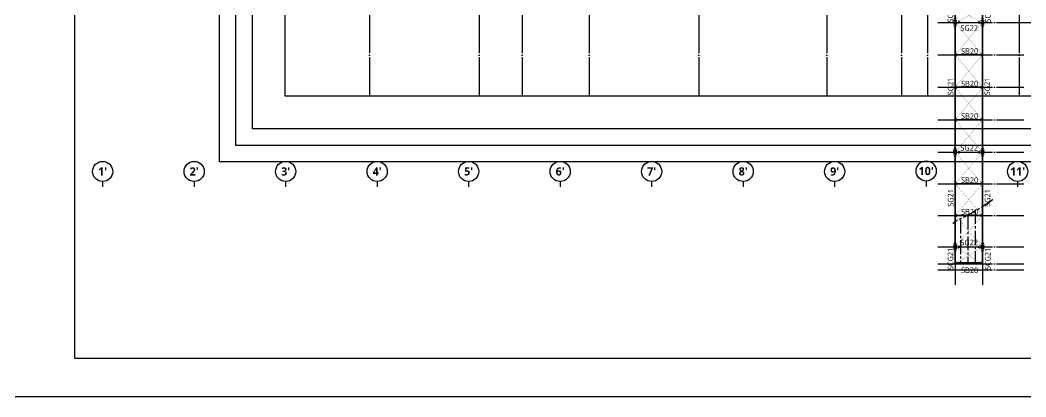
# Model space of a CAD drawing. Header units: millimetres. Extents: x -734060 to 504600, y -7739 to 118800.
# Drawn here: x 339718 to 449637, y 0 to 41199 of the extents above; entities that cross this region are included whole.
import ezdxf
from ezdxf.enums import TextEntityAlignment as Align

# ---------------------------------------------------------------- set-up
doc = ezdxf.new("R2010")
doc.units = ezdxf.units.MM
doc.header["$LTSCALE"] = 200
for name, pattern in [('CEN-GAUN', [32.2, 30, -1, 0.2, -1]), ('CENTER2', [1.125, 0.75, -0.125, 0.125, -0.125]), ('HIDDEN', [0.375, 0.25, -0.125]), ('PHANTOM2', [1.25, 0.625, -0.125, 0.125, -0.125, 0.125, -0.125])]:
    doc.linetypes.add(name, pattern=pattern)
doc.layers.get('DEFPOINTS').update_dxf_attribs({"color": 137})
doc.layers.add('0기존동 축열', color=137, linetype='Continuous', plot=False)
for name, color, linetype in [('CEN', 1, 'CEN-GAUN'), ('ETC', 8, 'Continuous'), ('S-STG', 4, 'Continuous'), ('WALL-D', 3, 'Continuous'), ('Z-PURLIN', 5, 'Continuous'), ('Z-STL-BEAM', 6, 'Continuous'), ('Z-하부구조체', 6, 'HIDDEN')]:
    doc.layers.add(name, color=color, linetype=linetype)
doc.styles.add('ROMANS', font='malgun.ttf')
doc.styles.add('스타일2', font='malgunbd.ttf')
doc.styles.add('휘츠', font='malgun.ttf')
doc.dimstyles.new('STL-MOM-150', dxfattribs={"dimscale": 150, "dimtxt": 3, "dimasz": 1, "dimexe": 1.25, "dimexo": 0.625, "dimgap": 1.5, "dimtad": 1, "dimtxsty": 'ROMANS', "dimblk": 'DOT_MOM', "dimcen": 0, "dimse1": 1, "dimse2": 1, "dimclrt": 2, "dimadec": 0, "dimazin": 0, "dimtfac": 1, "dimtmove": 2, "dimatfit": 3, "dimfxl": 1.25, "dimarcsym": 0})

# ---------------------------------------------------------------- blocks, each defined once
blk = doc.blocks.new('DOT_MOM')
at = {"color": 0}
blk.add_lwpolyline([(-3.5, 0, 0, 2.5, 0), (-1, 0, 2.5, 2.5, 0)], format="xyseb", dxfattribs=at)
blk = doc.blocks.new('*D828')
at = {"layer": 'DEFPOINTS', "color": 0, "transparency": 16777216}
for p in [(442097, 40950), (444721, 40950), (444721, 40950)]:
    blk.add_point(p, dxfattribs=at)
at = {"layer": 'S-STG', "lineweight": -2, "transparency": 16777216}
blk.add_line((442247, 40950), (444571, 40950), dxfattribs=at)
at = {"layer": 'S-STG', "lineweight": -2, "transparency": 16777216, "xscale": 150, "yscale": 150, "zscale": 150, "rotation": 180}
blk.add_blockref('DOT_MOM', (442097, 40950), dxfattribs=at)
at = {"layer": 'S-STG', "lineweight": -2, "transparency": 16777216, "xscale": 150, "yscale": 150, "zscale": 150}
blk.add_blockref('DOT_MOM', (444721, 40950), dxfattribs=at)
at = {"layer": 'S-STG', "color": 4, "transparency": 16777216, "insert": (443442, 40330), "char_height": 875, "attachment_point": 5, "style": '휘츠'}
blk.add_mtext('{\\H0.7x;SG22}', dxfattribs=at)
blk = doc.blocks.new('*D830')
at = {"layer": 'DEFPOINTS', "color": 0, "transparency": 16777216}
for p in [(441900, 40775), (441900, 40775), (441900, 26925)]:
    blk.add_point(p, dxfattribs=at)
at = {"layer": 'S-STG', "lineweight": -2, "transparency": 16777216}
blk.add_line((441900, 27075), (441900, 40625), dxfattribs=at)
at = {"layer": 'S-STG', "lineweight": -2, "transparency": 16777216, "xscale": 150, "yscale": 150, "zscale": 150}
for p, rotation in [((441900, 40775), 90), ((441900, 26925), 270)]:
    blk.add_blockref('DOT_MOM', p, dxfattribs=dict(at, rotation=rotation))
at = {"layer": 'S-STG', "color": 4, "transparency": 16777216, "insert": (441418, 33946), "char_height": 875, "attachment_point": 5, "rotation": 90, "style": '휘츠'}
blk.add_mtext('{\\H0.7x;SG21}', dxfattribs=at)
blk = doc.blocks.new('*D832')
at = {"layer": 'DEFPOINTS', "color": 0, "transparency": 16777216}
for p in [(441900, 26575), (441900, 26575), (441900, 16575)]:
    blk.add_point(p, dxfattribs=at)
at = {"layer": 'S-STG', "lineweight": -2, "transparency": 16777216}
blk.add_line((441900, 16725), (441900, 26425), dxfattribs=at)
at = {"layer": 'S-STG', "lineweight": -2, "transparency": 16777216, "xscale": 150, "yscale": 150, "zscale": 150}
for p, rotation in [((441900, 26575), 90), ((441900, 16575), 270)]:
    blk.add_blockref('DOT_MOM', p, dxfattribs=dict(at, rotation=rotation))
at = {"layer": 'S-STG', "color": 4, "transparency": 16777216, "insert": (441418, 21758), "char_height": 875, "attachment_point": 5, "rotation": 90, "style": '휘츠'}
blk.add_mtext('{\\H0.7x;SG21}', dxfattribs=at)
blk = doc.blocks.new('*D834')
at = {"layer": 'DEFPOINTS', "color": 0, "transparency": 16777216}
for p in [(441900, 42400), (441900, 42400), (441900, 41125)]:
    blk.add_point(p, dxfattribs=at)
at = {"layer": 'S-STG', "lineweight": -2, "transparency": 16777216}
blk.add_line((441900, 41275), (441900, 42400), dxfattribs=at)
at = {"layer": 'S-STG', "lineweight": -2, "transparency": 16777216, "xscale": 150, "yscale": 150, "zscale": 150, "rotation": 270}
blk.add_blockref('DOT_MOM', (441900, 41125), dxfattribs=at)
at = {"layer": 'S-STG', "color": 4, "transparency": 16777216, "insert": (441393, 42150), "char_height": 875, "attachment_point": 5, "rotation": 90, "style": '휘츠'}
blk.add_mtext('{\\H0.7x;SCG21}', dxfattribs=at)
blk = doc.blocks.new('_None')
blk = doc.blocks.new('*D836')
at = {"layer": 'DEFPOINTS', "color": 0, "transparency": 16777216}
for p in [(442097, 26750), (444721, 26750), (444721, 26750)]:
    blk.add_point(p, dxfattribs=at)
at = {"layer": 'S-STG', "lineweight": -2, "transparency": 16777216}
blk.add_line((442247, 26750), (444571, 26750), dxfattribs=at)
at = {"layer": 'S-STG', "lineweight": -2, "transparency": 16777216, "xscale": 150, "yscale": 150, "zscale": 150, "rotation": 180}
blk.add_blockref('DOT_MOM', (442097, 26750), dxfattribs=at)
at = {"layer": 'S-STG', "lineweight": -2, "transparency": 16777216, "xscale": 150, "yscale": 150, "zscale": 150}
blk.add_blockref('DOT_MOM', (444721, 26750), dxfattribs=at)
at = {"layer": 'S-STG', "color": 4, "transparency": 16777216, "insert": (443442, 27230), "char_height": 875, "attachment_point": 5, "style": '휘츠'}
blk.add_mtext('{\\H0.7x;SG22}', dxfattribs=at)
blk = doc.blocks.new('*D838')
at = {"layer": 'DEFPOINTS', "color": 0, "transparency": 16777216}
for p in [(442097, 16400), (444721, 16400), (444721, 16400)]:
    blk.add_point(p, dxfattribs=at)
at = {"layer": 'S-STG', "lineweight": -2, "transparency": 16777216}
blk.add_line((442247, 16400), (444571, 16400), dxfattribs=at)
at = {"layer": 'S-STG', "lineweight": -2, "transparency": 16777216, "xscale": 150, "yscale": 150, "zscale": 150, "rotation": 180}
blk.add_blockref('DOT_MOM', (442097, 16400), dxfattribs=at)
at = {"layer": 'S-STG', "lineweight": -2, "transparency": 16777216, "xscale": 150, "yscale": 150, "zscale": 150}
blk.add_blockref('DOT_MOM', (444721, 16400), dxfattribs=at)
at = {"layer": 'S-STG', "color": 4, "transparency": 16777216, "insert": (443442, 16880), "char_height": 875, "attachment_point": 5, "style": '휘츠'}
blk.add_mtext('{\\H0.7x;SG22}', dxfattribs=at)
blk = doc.blocks.new('*D840')
at = {"layer": 'DEFPOINTS', "color": 0, "transparency": 16777216}
for p in [(441900, 16225), (441900, 16225), (441900, 14550)]:
    blk.add_point(p, dxfattribs=at)
at = {"layer": 'S-STG', "lineweight": -2, "transparency": 16777216}
blk.add_line((441900, 14550), (441900, 16075), dxfattribs=at)
at = {"layer": 'S-STG', "lineweight": -2, "transparency": 16777216, "xscale": 150, "yscale": 150, "zscale": 150, "rotation": 90}
blk.add_blockref('DOT_MOM', (441900, 16225), dxfattribs=at)
at = {"layer": 'S-STG', "color": 4, "transparency": 16777216, "insert": (441409, 15088), "char_height": 875, "attachment_point": 5, "rotation": 90, "style": '휘츠'}
blk.add_mtext('{\\H0.7x;SCG21}', dxfattribs=at)
blk = doc.blocks.new('*D842')
at = {"layer": 'DEFPOINTS', "color": 0, "transparency": 16777216}
for p in [(444900, 40775), (444900, 40775), (444900, 26925)]:
    blk.add_point(p, dxfattribs=at)
at = {"layer": 'S-STG', "lineweight": -2, "transparency": 16777216}
blk.add_line((444900, 27075), (444900, 40625), dxfattribs=at)
at = {"layer": 'S-STG', "lineweight": -2, "transparency": 16777216, "xscale": 150, "yscale": 150, "zscale": 150}
for p, rotation in [((444900, 40775), 90), ((444900, 26925), 270)]:
    blk.add_blockref('DOT_MOM', p, dxfattribs=dict(at, rotation=rotation))
at = {"layer": 'S-STG', "color": 4, "transparency": 16777216, "insert": (445425, 33946), "char_height": 875, "attachment_point": 5, "rotation": 90, "style": '휘츠'}
blk.add_mtext('{\\H0.7x;SG21}', dxfattribs=at)
blk = doc.blocks.new('*D844')
at = {"layer": 'DEFPOINTS', "color": 0, "transparency": 16777216}
for p in [(444900, 26575), (444900, 26575), (444900, 16575)]:
    blk.add_point(p, dxfattribs=at)
at = {"layer": 'S-STG', "lineweight": -2, "transparency": 16777216}
blk.add_line((444900, 16725), (444900, 26425), dxfattribs=at)
at = {"layer": 'S-STG', "lineweight": -2, "transparency": 16777216, "xscale": 150, "yscale": 150, "zscale": 150}
for p, rotation in [((444900, 26575), 90), ((444900, 16575), 270)]:
    blk.add_blockref('DOT_MOM', p, dxfattribs=dict(at, rotation=rotation))
at = {"layer": 'S-STG', "color": 4, "transparency": 16777216, "insert": (445441, 21758), "char_height": 875, "attachment_point": 5, "rotation": 90, "style": '휘츠'}
blk.add_mtext('{\\H0.7x;SG21}', dxfattribs=at)
blk = doc.blocks.new('*D846')
at = {"layer": 'DEFPOINTS', "color": 0, "transparency": 16777216}
for p in [(444900, 42400), (444900, 42400), (444900, 41125)]:
    blk.add_point(p, dxfattribs=at)
at = {"layer": 'S-STG', "lineweight": -2, "transparency": 16777216}
blk.add_line((444900, 41275), (444900, 42400), dxfattribs=at)
at = {"layer": 'S-STG', "lineweight": -2, "transparency": 16777216, "xscale": 150, "yscale": 150, "zscale": 150, "rotation": 270}
blk.add_blockref('DOT_MOM', (444900, 41125), dxfattribs=at)
at = {"layer": 'S-STG', "color": 4, "transparency": 16777216, "insert": (445476, 42150), "char_height": 875, "attachment_point": 5, "rotation": 90, "style": '휘츠'}
blk.add_mtext('{\\H0.7x;SCG21}', dxfattribs=at)
blk = doc.blocks.new('*D848')
at = {"layer": 'DEFPOINTS', "color": 0, "transparency": 16777216}
for p in [(444900, 16225), (444900, 16225), (444900, 14550)]:
    blk.add_point(p, dxfattribs=at)
at = {"layer": 'S-STG', "lineweight": -2, "transparency": 16777216}
blk.add_line((444900, 14550), (444900, 16075), dxfattribs=at)
at = {"layer": 'S-STG', "lineweight": -2, "transparency": 16777216, "xscale": 150, "yscale": 150, "zscale": 150, "rotation": 90}
blk.add_blockref('DOT_MOM', (444900, 16225), dxfattribs=at)
at = {"layer": 'S-STG', "color": 4, "transparency": 16777216, "insert": (445469, 15088), "char_height": 875, "attachment_point": 5, "rotation": 90, "style": '휘츠'}
blk.add_mtext('{\\H0.7x;SCG21}', dxfattribs=at)
blk = doc.blocks.new('DOT_PIN')
at = {"layer": 'Z-STL-BEAM', "ltscale": 0.4, "const_width": 0.4}
blk.add_lwpolyline([(-1.2, 1.2), (-1.2, -1.2)], dxfattribs=at)
blk = doc.blocks.new('*D852')
at = {"layer": 'DEFPOINTS', "color": 0, "ltscale": 0.4, "transparency": 16777216}
for p in [(441900, 14650), (441900, 14650), (444900, 14650)]:
    blk.add_point(p, dxfattribs=at)
at = {"layer": 'Z-STL-BEAM', "lineweight": -2, "ltscale": 0.4, "transparency": 16777216}
blk.add_line((444750, 14650), (442050, 14650), dxfattribs=at)
at = {"layer": 'Z-STL-BEAM', "lineweight": -2, "ltscale": 0.4, "transparency": 16777216, "xscale": 150, "yscale": 150, "zscale": 150, "rotation": 180}
blk.add_blockref('DOT_PIN', (441900, 14650), dxfattribs=at)
at = {"layer": 'Z-STL-BEAM', "lineweight": -2, "ltscale": 0.4, "transparency": 16777216, "xscale": 150, "yscale": 150, "zscale": 150}
blk.add_blockref('DOT_PIN', (444900, 14650), dxfattribs=at)
at = {"layer": 'Z-STL-BEAM', "color": 2, "ltscale": 0.4, "transparency": 16777216, "insert": (443490, 13840), "char_height": 875, "attachment_point": 5, "style": '휘츠'}
blk.add_mtext('{\\H0.7x;SB20}', dxfattribs=at)
blk = doc.blocks.new('*D854')
at = {"layer": 'DEFPOINTS', "color": 0, "ltscale": 0.4, "transparency": 16777216}
for p in [(441900, 37400), (441900, 37400), (444900, 37400)]:
    blk.add_point(p, dxfattribs=at)
at = {"layer": 'Z-STL-BEAM', "lineweight": -2, "ltscale": 0.4, "transparency": 16777216}
blk.add_line((444750, 37400), (442050, 37400), dxfattribs=at)
at = {"layer": 'Z-STL-BEAM', "lineweight": -2, "ltscale": 0.4, "transparency": 16777216, "xscale": 150, "yscale": 150, "zscale": 150, "rotation": 180}
blk.add_blockref('DOT_PIN', (441900, 37400), dxfattribs=at)
at = {"layer": 'Z-STL-BEAM', "lineweight": -2, "ltscale": 0.4, "transparency": 16777216, "xscale": 150, "yscale": 150, "zscale": 150}
blk.add_blockref('DOT_PIN', (444900, 37400), dxfattribs=at)
at = {"layer": 'Z-STL-BEAM', "color": 2, "ltscale": 0.4, "transparency": 16777216, "insert": (443490, 37796), "char_height": 875, "attachment_point": 5, "style": '휘츠'}
blk.add_mtext('{\\H0.7x;SB20}', dxfattribs=at)
blk = doc.blocks.new('*D856')
at = {"layer": 'DEFPOINTS', "color": 0, "ltscale": 0.4, "transparency": 16777216}
for p in [(441900, 33850), (441900, 33850), (444900, 33850)]:
    blk.add_point(p, dxfattribs=at)
at = {"layer": 'Z-STL-BEAM', "lineweight": -2, "ltscale": 0.4, "transparency": 16777216}
blk.add_line((444750, 33850), (442050, 33850), dxfattribs=at)
at = {"layer": 'Z-STL-BEAM', "lineweight": -2, "ltscale": 0.4, "transparency": 16777216, "xscale": 150, "yscale": 150, "zscale": 150, "rotation": 180}
blk.add_blockref('DOT_PIN', (441900, 33850), dxfattribs=at)
at = {"layer": 'Z-STL-BEAM', "lineweight": -2, "ltscale": 0.4, "transparency": 16777216, "xscale": 150, "yscale": 150, "zscale": 150}
blk.add_blockref('DOT_PIN', (444900, 33850), dxfattribs=at)
at = {"layer": 'Z-STL-BEAM', "color": 2, "ltscale": 0.4, "transparency": 16777216, "insert": (443490, 34246), "char_height": 875, "attachment_point": 5, "style": '휘츠'}
blk.add_mtext('{\\H0.7x;SB20}', dxfattribs=at)
blk = doc.blocks.new('*D858')
at = {"layer": 'DEFPOINTS', "color": 0, "ltscale": 0.4, "transparency": 16777216}
for p in [(441900, 30300), (441900, 30300), (444900, 30300)]:
    blk.add_point(p, dxfattribs=at)
at = {"layer": 'Z-STL-BEAM', "lineweight": -2, "ltscale": 0.4, "transparency": 16777216}
blk.add_line((444750, 30300), (442050, 30300), dxfattribs=at)
at = {"layer": 'Z-STL-BEAM', "lineweight": -2, "ltscale": 0.4, "transparency": 16777216, "xscale": 150, "yscale": 150, "zscale": 150, "rotation": 180}
blk.add_blockref('DOT_PIN', (441900, 30300), dxfattribs=at)
at = {"layer": 'Z-STL-BEAM', "lineweight": -2, "ltscale": 0.4, "transparency": 16777216, "xscale": 150, "yscale": 150, "zscale": 150}
blk.add_blockref('DOT_PIN', (444900, 30300), dxfattribs=at)
at = {"layer": 'Z-STL-BEAM', "color": 2, "ltscale": 0.4, "transparency": 16777216, "insert": (443490, 30696), "char_height": 875, "attachment_point": 5, "style": '휘츠'}
blk.add_mtext('{\\H0.7x;SB20}', dxfattribs=at)
blk = doc.blocks.new('*D860')
at = {"layer": 'DEFPOINTS', "color": 0, "ltscale": 0.4, "transparency": 16777216}
for p in [(441900, 23300), (441900, 23300), (444900, 23300)]:
    blk.add_point(p, dxfattribs=at)
at = {"layer": 'Z-STL-BEAM', "lineweight": -2, "ltscale": 0.4, "transparency": 16777216}
blk.add_line((444750, 23300), (442050, 23300), dxfattribs=at)
at = {"layer": 'Z-STL-BEAM', "lineweight": -2, "ltscale": 0.4, "transparency": 16777216, "xscale": 150, "yscale": 150, "zscale": 150, "rotation": 180}
blk.add_blockref('DOT_PIN', (441900, 23300), dxfattribs=at)
at = {"layer": 'Z-STL-BEAM', "lineweight": -2, "ltscale": 0.4, "transparency": 16777216, "xscale": 150, "yscale": 150, "zscale": 150}
blk.add_blockref('DOT_PIN', (444900, 23300), dxfattribs=at)
at = {"layer": 'Z-STL-BEAM', "color": 2, "ltscale": 0.4, "transparency": 16777216, "insert": (443490, 23696), "char_height": 875, "attachment_point": 5, "style": '휘츠'}
blk.add_mtext('{\\H0.7x;SB20}', dxfattribs=at)
blk = doc.blocks.new('*D862')
at = {"layer": 'DEFPOINTS', "color": 0, "ltscale": 0.4, "transparency": 16777216}
for p in [(441900, 19850), (441900, 19850), (444900, 19850)]:
    blk.add_point(p, dxfattribs=at)
at = {"layer": 'Z-STL-BEAM', "lineweight": -2, "ltscale": 0.4, "transparency": 16777216}
blk.add_line((444750, 19850), (442050, 19850), dxfattribs=at)
at = {"layer": 'Z-STL-BEAM', "lineweight": -2, "ltscale": 0.4, "transparency": 16777216, "xscale": 150, "yscale": 150, "zscale": 150, "rotation": 180}
blk.add_blockref('DOT_PIN', (441900, 19850), dxfattribs=at)
at = {"layer": 'Z-STL-BEAM', "lineweight": -2, "ltscale": 0.4, "transparency": 16777216, "xscale": 150, "yscale": 150, "zscale": 150}
blk.add_blockref('DOT_PIN', (444900, 19850), dxfattribs=at)
at = {"layer": 'Z-STL-BEAM', "color": 2, "ltscale": 0.4, "transparency": 16777216, "insert": (443490, 20246), "char_height": 875, "attachment_point": 5, "style": '휘츠'}
blk.add_mtext('{\\H0.7x;SB20}', dxfattribs=at)
blk = doc.blocks.new('DEF-AXIS')
blk.add_line((0, 600), (0, 0))
blk.add_circle((0, 1700), 1100)
at = {"style": '스타일2'}
blk.add_attdef('X', text='', height=900, dxfattribs=at).set_placement((0, 1700), align=Align.MIDDLE)
blk = doc.blocks.new('sheet-line')
at = {"layer": 'DEFPOINTS'}
blk.add_lwpolyline([(168200, -356400), (0, -356400), (0, -237600), (168200, -237600)], close=True, dxfattribs=at)

msp = doc.modelspace()

# ---------------------------------------------------------------- linework, layer by layer
at = {"layer": 'CEN'}
for p, q in [((377900, 95100), (377900, 32900)), ((389900, 95100), (389900, 32900)), ((394600, 95100), (394600, 32900)), ((401900, 95100), (401900, 32900)), ((413900, 95100), (413900, 32900)), ((427900, 95100), (427900, 32900)), ((436025, 95100), (436025, 32900)), ((438900, 95100), (438900, 32900)), ((448900, 95100), (448900, 32900)), ((441900, 43658.751), (441900, 12243.645)), ((441900, 43293.824), (441900, 13164.347)), ((444900, 43658.751), (444900, 12243.645)), ((444900, 43293.824), (444900, 13164.347)), ((439997.958, 40950), (453900, 40950)), ((439997.958, 37400), (449400, 37400)), ((439997.958, 33850), (449400, 33850)), ((439997.958, 30300), (449400, 30300)), ((439997.958, 26750), (449400, 26750)), ((439997.958, 23300), (449400, 23300)), ((439997.958, 19850), (449400, 19850)), ((439997.958, 16400), (449400, 16400)), ((439997.958, 14550), (449400, 14550)), ((439997.958, 13900), (449400, 13900))]:
    msp.add_line(p, q, dxfattribs=at)
at = {"layer": 'DEFPOINTS'}
for points in [[(345700, 114600), (483100, 114600), (483100, 4200), (345700, 4200)], [(461100, 25700), (361500, 25700), (361500, 102300), (461100, 102300)], [(459300, 27500), (363300, 27500), (363300, 100500), (459300, 100500)], [(457500, 29300), (365100, 29300), (365100, 98700), (457500, 98700)], [(453900, 32900), (368700, 32900), (368700, 95100), (453900, 95100)]]:
    msp.add_lwpolyline(points, close=True, dxfattribs=at)
at = {"layer": 'ETC', "color": 6, "linetype": 'PHANTOM2', "ltscale": 6, "const_width": 18}
for points in [[(441900, 40950), (444900, 42400)], [(444897.077, 40944.998), (441900, 42400)], [(441900, 40950), (444900, 37400), (441900, 33850), (444900, 30300), (441900, 26750)], [(444900, 40950), (441900, 37400), (444900, 33850), (441900, 30300), (444900, 26750)], [(441900, 26750), (444900, 23300), (441900, 19850), (444900, 16400)], [(444900, 26750), (441900, 23300), (444900, 19850), (441900, 16400)], [(441900, 14550), (444900, 16400)], [(444900, 14550), (441909.297, 16411.556)]]:
    msp.add_lwpolyline(points, dxfattribs=at)
at = {"layer": 'Z-PURLIN', "linetype": 'CENTER2', "ltscale": 10}
for p, q in [((443300, 19805.652), (443300, 14550)), ((444100, 20419.928), (444100, 14550)), ((444900, 20799.882), (444900, 14550)), ((442500, 19369.008), (442500, 14550))]:
    msp.add_line(p, q, dxfattribs=at)
msp.add_open_spline([(446026.081, 21562.715, 1063989.478), (443996.004, 20124.069, 1063989.478), (441552.578, 19118.187, 1063989.478), (441690.344, 18915.819, 1063989.478), (441663.028, 18945.894, 1063989.478)], degree=3, knots=[300.7770576679, 300.7770576679, 300.7770576679, 300.7770576679, 4735.1603010355, 10150.5397906544, 10150.5397906544, 10150.5397906544, 10150.5397906544], dxfattribs=at)
at = {"layer": 'Z-하부구조체', "ltscale": 3}
for points in [[(441725, 40775), (442075, 40775), (442075, 40794), (441925.25, 40794, -0.4142135624), (441906, 40813.25), (441906, 41086.75, -0.4142135624), (441925.25, 41106), (442075, 41106), (442075, 41125), (441725, 41125), (441725, 41106), (441874.75, 41106, -0.4142135624), (441894, 41086.75), (441894, 40813.25, -0.4142135624), (441874.75, 40794), (441725, 40794)], [(444725, 40775), (445075, 40775), (445075, 40794), (444925.25, 40794, -0.4142135624), (444906, 40813.25), (444906, 41086.75, -0.4142135624), (444925.25, 41106), (445075, 41106), (445075, 41125), (444725, 41125), (444725, 41106), (444874.75, 41106, -0.4142135624), (444894, 41086.75), (444894, 40813.25, -0.4142135624), (444874.75, 40794), (444725, 40794)], [(441725, 26575), (442075, 26575), (442075, 26594), (441925.25, 26594, -0.4142135624), (441906, 26613.25), (441906, 26886.75, -0.4142135624), (441925.25, 26906), (442075, 26906), (442075, 26925), (441725, 26925), (441725, 26906), (441874.75, 26906, -0.4142135624), (441894, 26886.75), (441894, 26613.25, -0.4142135624), (441874.75, 26594), (441725, 26594)], [(444725, 26575), (445075, 26575), (445075, 26594), (444925.25, 26594, -0.4142135624), (444906, 26613.25), (444906, 26886.75, -0.4142135624), (444925.25, 26906), (445075, 26906), (445075, 26925), (444725, 26925), (444725, 26906), (444874.75, 26906, -0.4142135624), (444894, 26886.75), (444894, 26613.25, -0.4142135624), (444874.75, 26594), (444725, 26594)], [(441725, 16225), (442075, 16225), (442075, 16244), (441925.25, 16244, -0.4142135624), (441906, 16263.25), (441906, 16536.75, -0.4142135624), (441925.25, 16556), (442075, 16556), (442075, 16575), (441725, 16575), (441725, 16556), (441874.75, 16556, -0.4142135624), (441894, 16536.75), (441894, 16263.25, -0.4142135624), (441874.75, 16244), (441725, 16244)], [(444725, 16225), (445075, 16225), (445075, 16244), (444925.25, 16244, -0.4142135624), (444906, 16263.25), (444906, 16536.75, -0.4142135624), (444925.25, 16556), (445075, 16556), (445075, 16575), (444725, 16575), (444725, 16556), (444874.75, 16556, -0.4142135624), (444894, 16536.75), (444894, 16263.25, -0.4142135624), (444874.75, 16244), (444725, 16244)]]:
    msp.add_lwpolyline(points, format="xyb", close=True, dxfattribs=at)

# ---------------------------------------------------------------- block references
at = {"layer": '0기존동 축열'}
ref = msp.add_blockref('DEF-AXIS', (348737.061, 22952.636), dxfattribs=at)
ref.add_attrib('X', "1'", dxfattribs={"layer": 'DEFPOINTS', "height": 900, "style": '스타일2'}).set_placement((348737.061, 24652.636), align=Align.MIDDLE)
ref = msp.add_blockref('DEF-AXIS', (358737.061, 22952.636), dxfattribs=at)
ref.add_attrib('X', "2'", dxfattribs={"layer": 'DEFPOINTS', "height": 900, "style": '스타일2'}).set_placement((358737.061, 24652.636), align=Align.MIDDLE)
ref = msp.add_blockref('DEF-AXIS', (368737.061, 22952.636), dxfattribs=at)
ref.add_attrib('X', "3'", dxfattribs={"layer": 'DEFPOINTS', "height": 900, "style": '스타일2'}).set_placement((368737.061, 24652.636), align=Align.MIDDLE)
ref = msp.add_blockref('DEF-AXIS', (378737.061, 22952.636), dxfattribs=at)
ref.add_attrib('X', "4'", dxfattribs={"layer": 'DEFPOINTS', "height": 900, "style": '스타일2'}).set_placement((378737.061, 24652.636), align=Align.MIDDLE)
ref = msp.add_blockref('DEF-AXIS', (388737.061, 22952.636), dxfattribs=at)
ref.add_attrib('X', "5'", dxfattribs={"layer": 'DEFPOINTS', "height": 900, "style": '스타일2'}).set_placement((388737.061, 24652.636), align=Align.MIDDLE)
ref = msp.add_blockref('DEF-AXIS', (398737.061, 22952.636), dxfattribs=at)
ref.add_attrib('X', "6'", dxfattribs={"layer": 'DEFPOINTS', "height": 900, "style": '스타일2'}).set_placement((398737.061, 24652.636), align=Align.MIDDLE)
ref = msp.add_blockref('DEF-AXIS', (408737.061, 22952.636), dxfattribs=at)
ref.add_attrib('X', "7'", dxfattribs={"layer": 'DEFPOINTS', "height": 900, "style": '스타일2'}).set_placement((408737.061, 24652.636), align=Align.MIDDLE)
ref = msp.add_blockref('DEF-AXIS', (418737.061, 22952.636), dxfattribs=at)
ref.add_attrib('X', "8'", dxfattribs={"layer": 'DEFPOINTS', "height": 900, "style": '스타일2'}).set_placement((418737.061, 24652.636), align=Align.MIDDLE)
ref = msp.add_blockref('DEF-AXIS', (428737.061, 22952.636), dxfattribs=at)
ref.add_attrib('X', "9'", dxfattribs={"layer": 'DEFPOINTS', "height": 900, "style": '스타일2'}).set_placement((428737.061, 24652.636), align=Align.MIDDLE)
ref = msp.add_blockref('DEF-AXIS', (438737.061, 23002.636), dxfattribs=at)
ref.add_attrib('X', "10'", dxfattribs={"layer": 'DEFPOINTS', "height": 900, "style": '스타일2'}).set_placement((438737.061, 24702.636), align=Align.MIDDLE)
ref = msp.add_blockref('DEF-AXIS', (448737.061, 22952.636), dxfattribs=at)
ref.add_attrib('X', "11'", dxfattribs={"layer": 'DEFPOINTS', "height": 900, "style": '스타일2'}).set_placement((448737.061, 24652.636), align=Align.MIDDLE)
at = {"layer": 'WALL-D'}
msp.add_blockref('sheet-line', (336400, 356400), dxfattribs=at)

# ---------------------------------------------------------------- dimensions: what is measured, and where the dimension line sits
at = {"layer": 'S-STG'}
for base, p1, p2, text, override, picture, middle in [((441900, 42400), (441900, 41125), (441900, 42400), '{\\H0.7x;SCG21}', {"dimscale": 0, "dimtxt": 875, "dimasz": 150, "dimexe": 156.25, "dimexo": 78.125, "dimgap": 75, "dimtxsty": '휘츠', "dimblk1": 'DOT_MOM', "dimblk2": 'None', "dimsah": 1, "dimclrd": 256, "dimclrt": 4, "dimtix": 0, "dimtofl": 1, "dimtmove": 1, "dimatfit": 1}, '*D834', (441392.949, 42149.824)), ((444900, 42400), (444900, 41125), (444900, 42400), '{\\H0.7x;SCG21}', {"dimscale": 0, "dimtxt": 875, "dimasz": 150, "dimexe": 156.25, "dimexo": 78.125, "dimgap": 75, "dimtxsty": '휘츠', "dimblk1": 'DOT_MOM', "dimblk2": 'None', "dimsah": 1, "dimclrd": 256, "dimclrt": 4, "dimtix": 0, "dimtofl": 1, "dimtmove": 1, "dimatfit": 1}, '*D846', (445475.673, 42149.824)), ((441900, 40775), (441900, 26925), (441900, 40775), '{\\H0.7x;SG21}', {"dimscale": 0, "dimtxt": 875, "dimasz": 150, "dimexe": 156.25, "dimexo": 78.125, "dimgap": 75, "dimtxsty": '휘츠', "dimcen": 0, "dimclrd": 256, "dimclrt": 4, "dimtix": 0, "dimtofl": 1, "dimtmove": 1, "dimatfit": 1}, '*D830', (441418, 33946.079)), ((444900, 40775), (444900, 26925), (444900, 40775), '{\\H0.7x;SG21}', {"dimscale": 0, "dimtxt": 875, "dimasz": 150, "dimexe": 156.25, "dimexo": 78.125, "dimgap": 75, "dimtxsty": '휘츠', "dimcen": 0, "dimclrd": 256, "dimclrt": 4, "dimtix": 0, "dimtofl": 1, "dimtmove": 1, "dimatfit": 1}, '*D842', (445424.518, 33946.079)), ((441900, 26575), (441900, 16575), (441900, 26575), '{\\H0.7x;SG21}', {"dimscale": 0, "dimtxt": 875, "dimasz": 150, "dimexe": 156.25, "dimexo": 78.125, "dimgap": 75, "dimtxsty": '휘츠', "dimcen": 0, "dimclrd": 256, "dimclrt": 4, "dimtix": 0, "dimtofl": 1, "dimtmove": 1, "dimatfit": 1}, '*D832', (441418, 21757.539)), ((444900, 26575), (444900, 16575), (444900, 26575), '{\\H0.7x;SG21}', {"dimscale": 0, "dimtxt": 875, "dimasz": 150, "dimexe": 156.25, "dimexo": 78.125, "dimgap": 75, "dimtxsty": '휘츠', "dimcen": 0, "dimclrd": 256, "dimclrt": 4, "dimtix": 0, "dimtofl": 1, "dimtmove": 1, "dimatfit": 1}, '*D844', (445441.38, 21757.539)), ((441900, 16225), (441900, 14550), (441900, 16225), '{\\H0.7x;SCG21}', {"dimscale": 0, "dimtxt": 875, "dimasz": 150, "dimexe": 156.25, "dimexo": 78.125, "dimgap": 75, "dimtxsty": '휘츠', "dimblk1": 'None', "dimblk2": 'DOT_MOM', "dimsah": 1, "dimclrd": 256, "dimclrt": 4, "dimtix": 0, "dimtofl": 1, "dimtmove": 1, "dimatfit": 1}, '*D840', (441408.666, 15087.667)), ((444900, 16225), (444900, 14550), (444900, 16225), '{\\H0.7x;SCG21}', {"dimscale": 0, "dimtxt": 875, "dimasz": 150, "dimexe": 156.25, "dimexo": 78.125, "dimgap": 75, "dimtxsty": '휘츠', "dimblk1": 'None', "dimblk2": 'DOT_MOM', "dimsah": 1, "dimclrd": 256, "dimclrt": 4, "dimtix": 0, "dimtofl": 1, "dimtmove": 1, "dimatfit": 1}, '*D848', (445469.066, 15087.667))]:
    dim = msp.add_linear_dim(base=base, p1=p1, p2=p2, angle=90, text=text, dimstyle='STL-MOM-150', override=override, dxfattribs=at)
    dim.commit()
    dim.dimension.update_dxf_attribs({"geometry": picture, "text_midpoint": middle, "dimtype": 160})
for base, p1, p2, picture, middle in [((444721.197, 40950), (442097.499, 40950), (444721.197, 40950), '*D828', (443442.049, 40330.447)), ((444721.197, 26750), (442097.499, 26750), (444721.197, 26750), '*D836', (443442.049, 27230.447)), ((444721.197, 16400), (442097.499, 16400), (444721.197, 16400), '*D838', (443442.049, 16880.447))]:
    dim = msp.add_linear_dim(base=base, p1=p1, p2=p2, text='{\\H0.7x;SG22}', dimstyle='STL-MOM-150', override={"dimscale": 0, "dimtxt": 875, "dimasz": 150, "dimexe": 156.25, "dimexo": 78.125, "dimgap": 75, "dimtxsty": '휘츠', "dimcen": 0, "dimclrd": 256, "dimclrt": 4, "dimtix": 0, "dimtofl": 1, "dimtmove": 1, "dimatfit": 1}, dxfattribs=at)
    dim.commit()
    dim.dimension.update_dxf_attribs({"geometry": picture, "text_midpoint": middle, "dimtype": 160})
at = {"layer": 'Z-STL-BEAM', "ltscale": 0.4}
for base, p1, p2, picture, middle in [((441900, 37400), (444900, 37400), (441900, 37400), '*D854', (443490.007, 37796.306)), ((441900, 33850), (444900, 33850), (441900, 33850), '*D856', (443490.007, 34246.306)), ((441900, 30300), (444900, 30300), (441900, 30300), '*D858', (443490.007, 30696.306)), ((441900, 23300), (444900, 23300), (441900, 23300), '*D860', (443490.007, 23696.306)), ((441900, 19850), (444900, 19850), (441900, 19850), '*D862', (443490.007, 20246.306)), ((441900, 14650), (444900, 14650), (441900, 14650), '*D852', (443490.007, 13839.885))]:
    dim = msp.add_linear_dim(base=base, p1=p1, p2=p2, angle=180, text='{\\H0.7x;SB20}', dimstyle='STL-MOM-150', override={"dimscale": 0, "dimtxt": 875, "dimasz": 150, "dimexe": 156.25, "dimexo": 78.125, "dimgap": 75, "dimtxsty": '휘츠', "dimblk1": 'DOT_PIN', "dimblk2": 'DOT_PIN', "dimsah": 1, "dimcen": 0, "dimclrd": 256, "dimtix": 0, "dimtofl": 1, "dimtmove": 1, "dimatfit": 1}, dxfattribs=at)
    dim.commit()
    dim.dimension.update_dxf_attribs({"geometry": picture, "text_midpoint": middle, "dimtype": 160})

doc.saveas('drawing.dxf')
